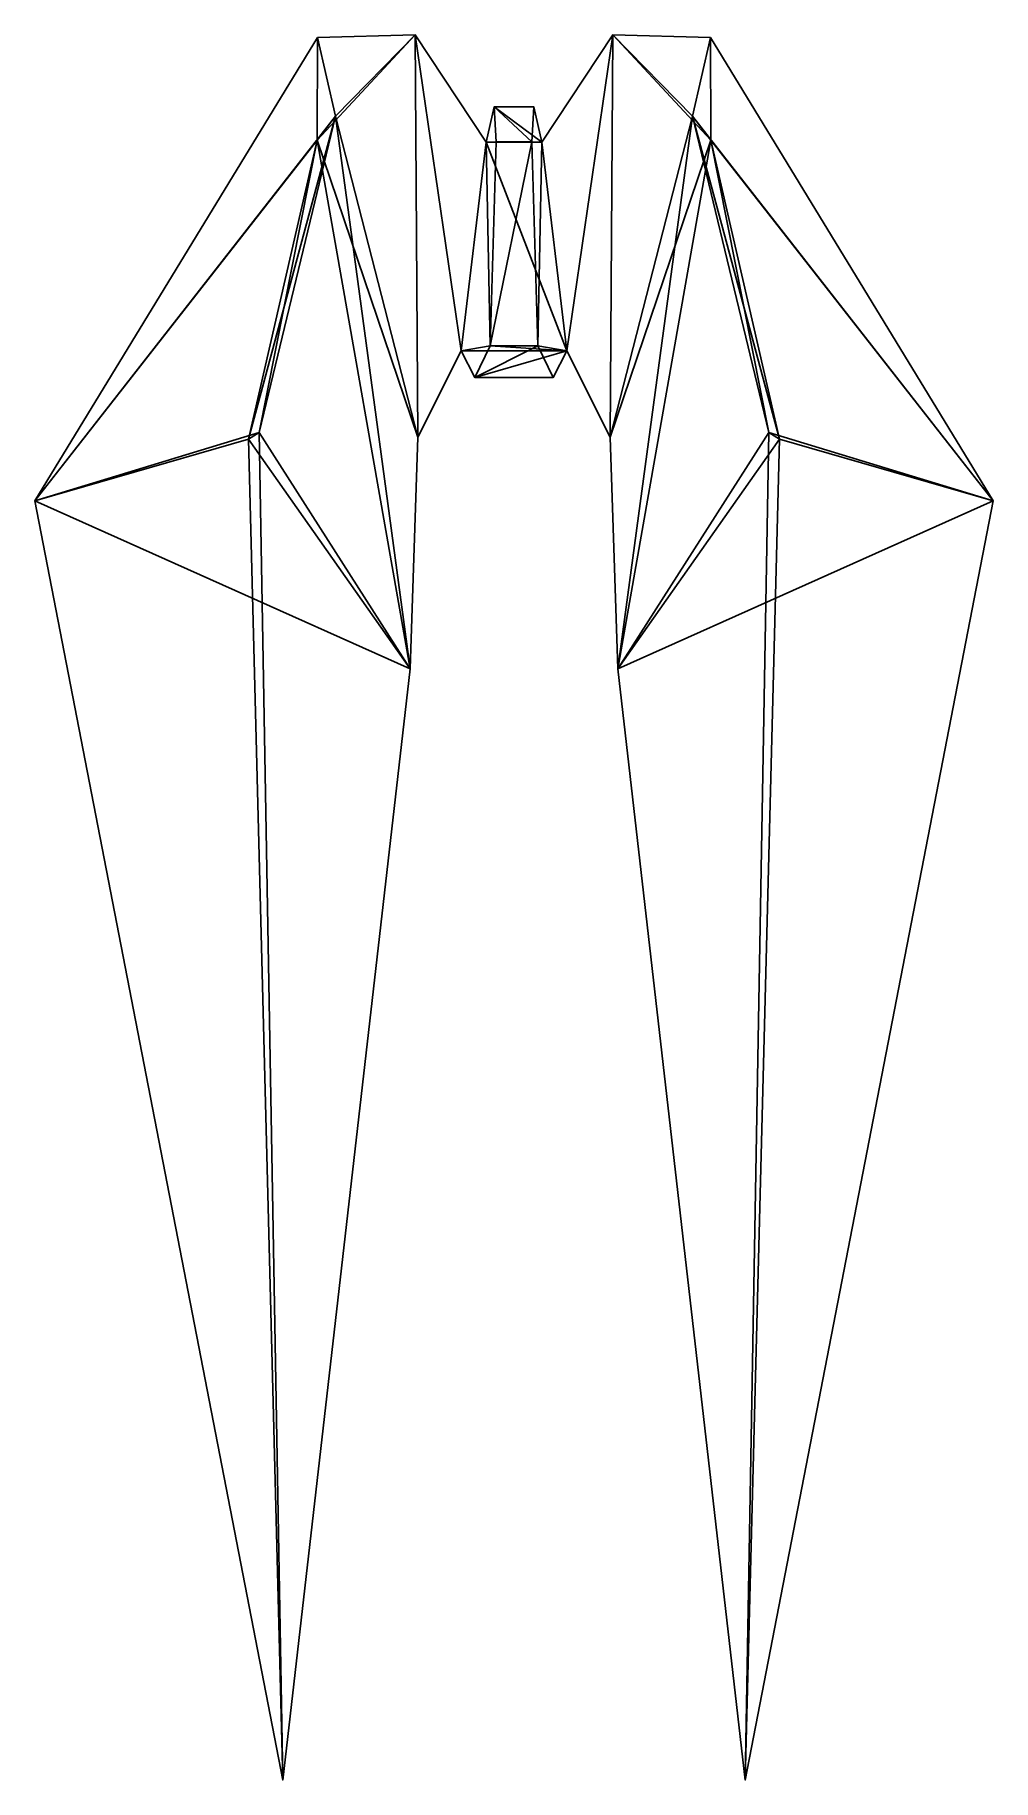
# Model space of a CAD drawing. Header units: metres. Extents: x -0.52 to 0.52, y -1.01 to 0.9.
import ezdxf

# ---------------------------------------------------------------- set-up
doc = ezdxf.new("R2010")
doc.units = ezdxf.units.M

msp = doc.modelspace()

# ---------------------------------------------------------------- linework, layer by layer
at = {"layer": 'layer1', "color": 1}
for points in [[(-0.52422, 0.3944, 0.01041), (-0.19521, 0.81539, 0.0861), (-0.21492, 0.9015, 0.00528)], [(-0.52422, 0.3944, 0.01041), (-0.21492, 0.9015, 0.00528), (-0.21532, 0.78928, -0.05625)], [(-0.21492, 0.9015, 0.00528), (-0.1081, 0.90448, 0.00326), (-0.21532, 0.78928, -0.05625)], [(-0.1081, 0.90448, 0.00326), (-0.10523, 0.4641, -0.00657), (-0.21532, 0.78928, -0.05625)], [(-0.19521, 0.81539, 0.0861), (-0.1081, 0.90448, 0.00326), (-0.21532, 0.78928, -0.05625)], [(-0.19521, 0.81539, 0.0861), (-0.21532, 0.78928, -0.05625), (-0.1081, 0.90448, 0.00326)], [(-0.19521, 0.81539, 0.0861), (-0.21532, 0.78928, -0.05625), (-0.21492, 0.9015, 0.00528)], [(-0.19521, 0.81539, 0.0861), (-0.21532, 0.78928, -0.05625), (-0.21492, 0.9015, 0.00528)], [(-0.21492, 0.9015, 0.00528), (-0.19521, 0.81539, 0.0861), (-0.1081, 0.90448, 0.00326)], [(-0.1081, 0.90448, 0.00326), (-0.19521, 0.81539, 0.0861), (-0.10523, 0.4641, -0.00657)], [(-0.1081, 0.90448, 0.00326), (-0.0305, 0.78718, -0.01019), (-0.05778, 0.55867, -0.00929)], [(-0.1081, 0.90448, 0.00326), (-0.05778, 0.55867, -0.00929), (-0.10523, 0.4641, -0.00657)], [(-0.05778, 0.55867, -0.00929), (-0.0305, 0.78718, -0.01019), (-0.1081, 0.90448, 0.00326)], [(-0.05778, 0.55867, -0.00929), (-0.1081, 0.90448, 0.00326), (-0.10523, 0.4641, -0.00657)], [(0.1081, 0.90448, 0.00326), (0.05778, 0.55867, -0.00929), (0.0305, 0.78718, -0.01019)], [(0.05778, 0.55867, -0.00929), (0.1081, 0.90448, 0.00326), (0.0305, 0.78718, -0.01019)], [(0.1081, 0.90448, 0.00326), (0.10523, 0.4641, -0.00657), (0.05778, 0.55867, -0.00929)], [(0.05778, 0.55867, -0.00929), (0.10523, 0.4641, -0.00657), (0.1081, 0.90448, 0.00326)], [(0.1081, 0.90448, 0.00326), (0.10523, 0.4641, -0.00657), (0.19521, 0.81539, 0.0861)], [(0.1081, 0.90448, 0.00326), (0.21532, 0.78928, -0.05625), (0.10523, 0.4641, -0.00657)], [(0.21492, 0.9015, 0.00528), (0.1081, 0.90448, 0.00326), (0.19521, 0.81539, 0.0861)], [(0.21492, 0.9015, 0.00528), (0.21532, 0.78928, -0.05625), (0.1081, 0.90448, 0.00326)], [(0.21532, 0.78928, -0.05625), (0.1081, 0.90448, 0.00326), (0.19521, 0.81539, 0.0861)], [(0.19521, 0.81539, 0.0861), (0.21532, 0.78928, -0.05625), (0.1081, 0.90448, 0.00326)], [(0.52422, 0.3944, 0.01041), (0.21492, 0.9015, 0.00528), (0.19521, 0.81539, 0.0861)], [(0.19521, 0.81539, 0.0861), (0.21532, 0.78928, -0.05625), (0.21492, 0.9015, 0.00528)], [(0.19521, 0.81539, 0.0861), (0.21532, 0.78928, -0.05625), (0.21492, 0.9015, 0.00528)], [(0.52422, 0.3944, 0.01041), (0.21532, 0.78928, -0.05625), (0.21492, 0.9015, 0.00528)], [(-0.0305, 0.78718, -0.01019), (-0.02175, 0.82559, -0.02894), (-0.01947, 0.78733, -0.04467)], [(0.0305, 0.78718, -0.01019), (-0.02175, 0.82559, -0.02894), (-0.0305, 0.78718, -0.01019)], [(0.0305, 0.78718, -0.01019), (0.02175, 0.82559, -0.02894), (-0.02175, 0.82559, -0.02894)], [(0.01947, 0.78733, -0.04467), (-0.01947, 0.78733, -0.04467), (-0.02175, 0.82559, -0.02894)], [(0.01947, 0.78733, -0.04467), (-0.02175, 0.82559, -0.02894), (0.02175, 0.82559, -0.02894)], [(0.0305, 0.78718, -0.01019), (0.01947, 0.78733, -0.04467), (0.02175, 0.82559, -0.02894)], [(-0.52422, 0.3944, 0.01041), (-0.29054, 0.46173, 0.17039), (-0.19521, 0.81539, 0.0861)], [(-0.11354, 0.21027, -0.00566), (-0.19521, 0.81539, 0.0861), (-0.52422, 0.3944, 0.01041)], [(-0.19521, 0.81539, 0.0861), (-0.21532, 0.78928, -0.05625), (-0.52422, 0.3944, 0.01041)], [(-0.19521, 0.81539, 0.0861), (-0.21532, 0.78928, -0.05625), (-0.52422, 0.3944, 0.01041)], [(-0.19521, 0.81539, 0.0861), (-0.21532, 0.78928, -0.05625), (-0.52422, 0.3944, 0.01041)], [(-0.19521, 0.81539, 0.0861), (-0.27887, 0.46902, -0.09393), (-0.52422, 0.3944, 0.01041)], [(-0.11354, 0.21027, -0.00566), (-0.19521, 0.81539, 0.0861), (-0.29054, 0.46173, 0.17039)], [(-0.19521, 0.81539, 0.0861), (-0.11354, 0.21027, -0.00566), (-0.27887, 0.46902, -0.09393)], [(-0.19521, 0.81539, 0.0861), (-0.11354, 0.21027, -0.00566), (-0.21532, 0.78928, -0.05625)], [(-0.19521, 0.81539, 0.0861), (-0.10523, 0.4641, -0.00657), (-0.21532, 0.78928, -0.05625)], [(-0.19521, 0.81539, 0.0861), (-0.11354, 0.21027, -0.00566), (-0.21532, 0.78928, -0.05625)], [(-0.19521, 0.81539, 0.0861), (-0.10523, 0.4641, -0.00657), (-0.21532, 0.78928, -0.05625)], [(-0.19521, 0.81539, 0.0861), (-0.11354, 0.21027, -0.00566), (-0.21532, 0.78928, -0.05625)], [(-0.11354, 0.21027, -0.00566), (-0.10523, 0.4641, -0.00657), (-0.19521, 0.81539, 0.0861)], [(0.11354, 0.21027, -0.00566), (0.19521, 0.81539, 0.0861), (0.10523, 0.4641, -0.00657)], [(0.19521, 0.81539, 0.0861), (0.10523, 0.4641, -0.00657), (0.21532, 0.78928, -0.05625)], [(0.19521, 0.81539, 0.0861), (0.10523, 0.4641, -0.00657), (0.21532, 0.78928, -0.05625)], [(0.11354, 0.21027, -0.00566), (0.29054, 0.46173, 0.17039), (0.19521, 0.81539, 0.0861)], [(0.52422, 0.3944, 0.01041), (0.19521, 0.81539, 0.0861), (0.11354, 0.21027, -0.00566)], [(0.19521, 0.81539, 0.0861), (0.11354, 0.21027, -0.00566), (0.21532, 0.78928, -0.05625)], [(0.19521, 0.81539, 0.0861), (0.11354, 0.21027, -0.00566), (0.27887, 0.46902, -0.09393)], [(0.19521, 0.81539, 0.0861), (0.11354, 0.21027, -0.00566), (0.21532, 0.78928, -0.05625)], [(0.19521, 0.81539, 0.0861), (0.11354, 0.21027, -0.00566), (0.21532, 0.78928, -0.05625)], [(0.52422, 0.3944, 0.01041), (0.19521, 0.81539, 0.0861), (0.29054, 0.46173, 0.17039)], [(0.21532, 0.78928, -0.05625), (0.19521, 0.81539, 0.0861), (0.52422, 0.3944, 0.01041)], [(0.19521, 0.81539, 0.0861), (0.21532, 0.78928, -0.05625), (0.52422, 0.3944, 0.01041)], [(0.19521, 0.81539, 0.0861), (0.21532, 0.78928, -0.05625), (0.52422, 0.3944, 0.01041)], [(0.19521, 0.81539, 0.0861), (0.27887, 0.46902, -0.09393), (0.52422, 0.3944, 0.01041)], [(-0.52422, 0.3944, 0.01041), (-0.21532, 0.78928, -0.05625), (-0.27887, 0.46902, -0.09393)], [(-0.52422, 0.3944, 0.01041), (-0.21532, 0.78928, -0.05625), (-0.11354, 0.21027, -0.00566)], [(-0.29054, 0.46173, 0.17039), (-0.21532, 0.78928, -0.05625), (-0.52422, 0.3944, 0.01041)], [(-0.29054, 0.46173, 0.17039), (-0.11354, 0.21027, -0.00566), (-0.21532, 0.78928, -0.05625)], [(-0.11354, 0.21027, -0.00566), (-0.27887, 0.46902, -0.09393), (-0.21532, 0.78928, -0.05625)], [(-0.11354, 0.21027, -0.00566), (-0.21532, 0.78928, -0.05625), (-0.10523, 0.4641, -0.00657)], [(0.05778, 0.55867, -0.00929), (-0.0305, 0.78718, -0.01019), (-0.05778, 0.55867, -0.00929)], [(-0.0305, 0.78718, -0.01019), (-0.02592, 0.56421, -0.05419), (-0.05778, 0.55867, -0.00929)], [(-0.0305, 0.78718, -0.01019), (-0.01947, 0.78733, -0.04467), (-0.02592, 0.56421, -0.05419)], [(0.0305, 0.78718, -0.01019), (-0.01947, 0.78733, -0.04467), (-0.0305, 0.78718, -0.01019)], [(0.05778, 0.55867, -0.00929), (0.0305, 0.78718, -0.01019), (-0.0305, 0.78718, -0.01019)], [(-0.02592, 0.56421, -0.05419), (-0.01947, 0.78733, -0.04467), (0.01947, 0.78733, -0.04467)], [(-0.02592, 0.56421, -0.05419), (0.01947, 0.78733, -0.04467), (0.02592, 0.56421, -0.05419)], [(0.0305, 0.78718, -0.01019), (0.01947, 0.78733, -0.04467), (-0.01947, 0.78733, -0.04467)], [(0.02592, 0.56421, -0.05419), (0.01947, 0.78733, -0.04467), (0.0305, 0.78718, -0.01019)], [(0.02592, 0.56421, -0.05419), (0.0305, 0.78718, -0.01019), (0.05778, 0.55867, -0.00929)], [(0.11354, 0.21027, -0.00566), (0.10523, 0.4641, -0.00657), (0.21532, 0.78928, -0.05625)], [(0.11354, 0.21027, -0.00566), (0.21532, 0.78928, -0.05625), (0.27887, 0.46902, -0.09393)], [(0.11354, 0.21027, -0.00566), (0.21532, 0.78928, -0.05625), (0.52422, 0.3944, 0.01041)], [(0.29054, 0.46173, 0.17039), (0.11354, 0.21027, -0.00566), (0.21532, 0.78928, -0.05625)], [(0.52422, 0.3944, 0.01041), (0.27887, 0.46902, -0.09393), (0.21532, 0.78928, -0.05625)], [(0.29054, 0.46173, 0.17039), (0.21532, 0.78928, -0.05625), (0.52422, 0.3944, 0.01041)], [(-0.05778, 0.55867, -0.00929), (-0.02592, 0.56421, -0.05419), (-0.04286, 0.52948, -0.00713)], [(-0.02592, 0.56421, -0.05419), (0.05778, 0.55867, -0.00929), (-0.05778, 0.55867, -0.00929)], [(-0.04286, 0.52948, -0.00713), (0.05778, 0.55867, -0.00929), (-0.05778, 0.55867, -0.00929)], [(-0.04286, 0.52948, -0.00713), (-0.02592, 0.56421, -0.05419), (0.02592, 0.56421, -0.05419)], [(-0.04286, 0.52948, -0.00713), (0.02592, 0.56421, -0.05419), (0.04286, 0.52948, -0.00713)], [(-0.04286, 0.52948, -0.00713), (0.04286, 0.52948, -0.00713), (0.05778, 0.55867, -0.00929)], [(-0.02592, 0.56421, -0.05419), (0.02592, 0.56421, -0.05419), (0.05778, 0.55867, -0.00929)], [(0.05778, 0.55867, -0.00929), (0.04286, 0.52948, -0.00713), (0.02592, 0.56421, -0.05419)], [(-0.25304, -1.00623, 0.00404), (-0.52422, 0.3944, 0.01041), (-0.27887, 0.46902, -0.09393)], [(-0.29054, 0.46173, 0.17039), (-0.27887, 0.46902, -0.09393), (-0.52422, 0.3944, 0.01041)], [(-0.25304, -1.00623, 0.00404), (-0.29054, 0.46173, 0.17039), (-0.52422, 0.3944, 0.01041)], [(-0.29054, 0.46173, 0.17039), (-0.11354, 0.21027, -0.00566), (-0.27887, 0.46902, -0.09393)], [(-0.25304, -1.00623, 0.00404), (-0.11354, 0.21027, -0.00566), (-0.29054, 0.46173, 0.17039)], [(-0.25304, -1.00623, 0.00404), (-0.27887, 0.46902, -0.09393), (-0.11354, 0.21027, -0.00566)], [(0.25304, -1.00623, 0.00404), (0.11354, 0.21027, -0.00566), (0.27887, 0.46902, -0.09393)], [(0.29054, 0.46173, 0.17039), (0.11354, 0.21027, -0.00566), (0.27887, 0.46902, -0.09393)], [(0.25304, -1.00623, 0.00404), (0.29054, 0.46173, 0.17039), (0.11354, 0.21027, -0.00566)], [(0.25304, -1.00623, 0.00404), (0.27887, 0.46902, -0.09393), (0.52422, 0.3944, 0.01041)], [(0.25304, -1.00623, 0.00404), (0.52422, 0.3944, 0.01041), (0.29054, 0.46173, 0.17039)], [(0.29054, 0.46173, 0.17039), (0.27887, 0.46902, -0.09393), (0.52422, 0.3944, 0.01041)], [(-0.11354, 0.21027, -0.00566), (-0.52422, 0.3944, 0.01041), (-0.25304, -1.00623, 0.00404)], [(-0.52422, 0.3944, 0.01041), (-0.11354, 0.21027, -0.00566), (-0.25304, -1.00623, 0.00404)], [(0.52422, 0.3944, 0.01041), (0.11354, 0.21027, -0.00566), (0.25304, -1.00623, 0.00404)], [(0.11354, 0.21027, -0.00566), (0.52422, 0.3944, 0.01041), (0.25304, -1.00623, 0.00404)]]:
    msp.add_3dface(points, dxfattribs=at)

doc.saveas('drawing.dxf')
